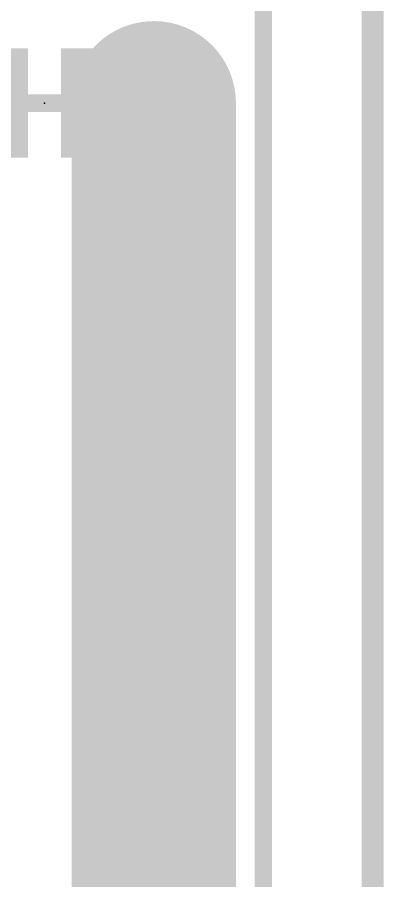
# Model space of a CAD drawing. Extents: x -33 to 74, y -18 to 36.
# Drawn here: x 21.27 to 25.53, y 20.18 to 30.21 of the extents above; entities that cross this region are included whole.
import ezdxf

# ---------------------------------------------------------------- set-up
doc = ezdxf.new("R2010")
doc.units = 0
for name, color, linetype in [('1', 12, 'CONTINUOUS'), ('16', 132, 'CONTINUOUS'), ('17', 110, 'CONTINUOUS'), ('20', 53, 'CONTINUOUS'), ('21', 41, 'CONTINUOUS'), ('22', 40, 'CONTINUOUS'), ('24', 53, 'CONTINUOUS'), ('51', 53, 'CONTINUOUS')]:
    doc.layers.add(name, color=color, linetype=linetype)

# ---------------------------------------------------------------- blocks, each defined once
blk = doc.blocks.new('RECT')
blk.add_solid([(-0.5, -0.5), (0.5, -0.5), (-0.5, 0.5), (0.5, 0.5)])
blk = doc.blocks.new('ROUNDP')
at = {"const_width": 0.5}
blk.add_lwpolyline([(0, -0.25, 1), (0, 0.25, 1), (0, -0.25)], format="xyb", dxfattribs=at)

msp = doc.modelspace()

# ---------------------------------------------------------------- linework, layer by layer
at = {"layer": '1', "const_width": 0.254}
for points in [[(25.4, 0), (25.4, 35.56)], [(22.86, 29.21), (22.86, 26.67)], [(22.86, 26.67), (22.86, 24.13)], [(22.86, 24.13), (22.86, 21.59)], [(22.86, 21.59), (22.86, 19.05)]]:
    msp.add_lwpolyline(points, dxfattribs=at)
at = {"layer": '1', "const_width": 0.127}
for points in [[(22.9235, 29.21, 1), (22.7965, 29.21)], [(22.9235, 26.67, 1), (22.7965, 26.67)], [(22.7965, 26.67, 1), (22.9235, 26.67)], [(22.9235, 24.13, 1), (22.7965, 24.13)], [(22.7965, 24.13, 1), (22.9235, 24.13)], [(22.9235, 21.59, 1), (22.7965, 21.59)], [(22.7965, 21.59, 1), (22.9235, 21.59)]]:
    msp.add_lwpolyline(points, format="xyb", dxfattribs=at)
at = {"layer": '16'}
for points, const_width in [([(25.4, 0), (25.4, 35.56)], 0.254), ([(21.209, 29.21), (21.971, 29.21)], 0.2032), ([(22.098, 29.21), (22.86, 29.21)], 0.2032)]:
    msp.add_lwpolyline(points, dxfattribs=dict(at, const_width=const_width))
at = {"layer": '16', "const_width": 0.1016}
for points in [[(21.971, 29.1592, 1), (21.971, 29.2608)], [(22.098, 29.2608, 1), (22.098, 29.1592)], [(22.86, 29.1592, 1), (22.86, 29.2608)]]:
    msp.add_lwpolyline(points, format="xyb", dxfattribs=at)
at = {"layer": '20', "const_width": 0.2032}
msp.add_lwpolyline([(24.13, 5.08), (24.13, 30.48)], dxfattribs=at)
at = {"layer": '21', "const_width": 1.905}
msp.add_lwpolyline([(22.86, 29.21), (22.86, 6.35)], dxfattribs=at)
at = {"layer": '21', "const_width": 0.9525}
msp.add_lwpolyline([(23.3362, 29.21, 1), (22.3837, 29.21)], format="xyb", dxfattribs=at)
at = {"layer": '22', "const_width": 1.905}
msp.add_lwpolyline([(22.86, 29.21), (22.86, 6.35)], dxfattribs=at)
at = {"layer": '22', "const_width": 0.9525}
msp.add_lwpolyline([(23.3362, 29.21, 1), (22.3837, 29.21)], format="xyb", dxfattribs=at)
at = {"layer": '24'}
msp.add_point((21.59, 29.21), dxfattribs=at)

# ---------------------------------------------------------------- block references
at = {"layer": '16', "xscale": 0.635, "yscale": 1.27}
for p in [(21.082, 29.21), (22.098, 29.21)]:
    msp.add_blockref('RECT', p, dxfattribs=at)
at = {"layer": '17', "xscale": 1.8796, "yscale": 1.8796, "rotation": 90}
for p in [(22.86, 29.21), (22.86, 29.21), (22.86, 26.67), (22.86, 26.67), (22.86, 24.13), (22.86, 24.13), (22.86, 21.59), (22.86, 21.59)]:
    msp.add_blockref('ROUNDP', p, dxfattribs=at)
at = {"layer": '51', "xscale": 0.508, "yscale": 0.508, "rotation": 90}
for p in [(22.86, 29.21), (22.86, 26.67), (22.86, 24.13), (22.86, 21.59)]:
    msp.add_blockref('RECT', p, dxfattribs=at)

doc.saveas('drawing.dxf')
